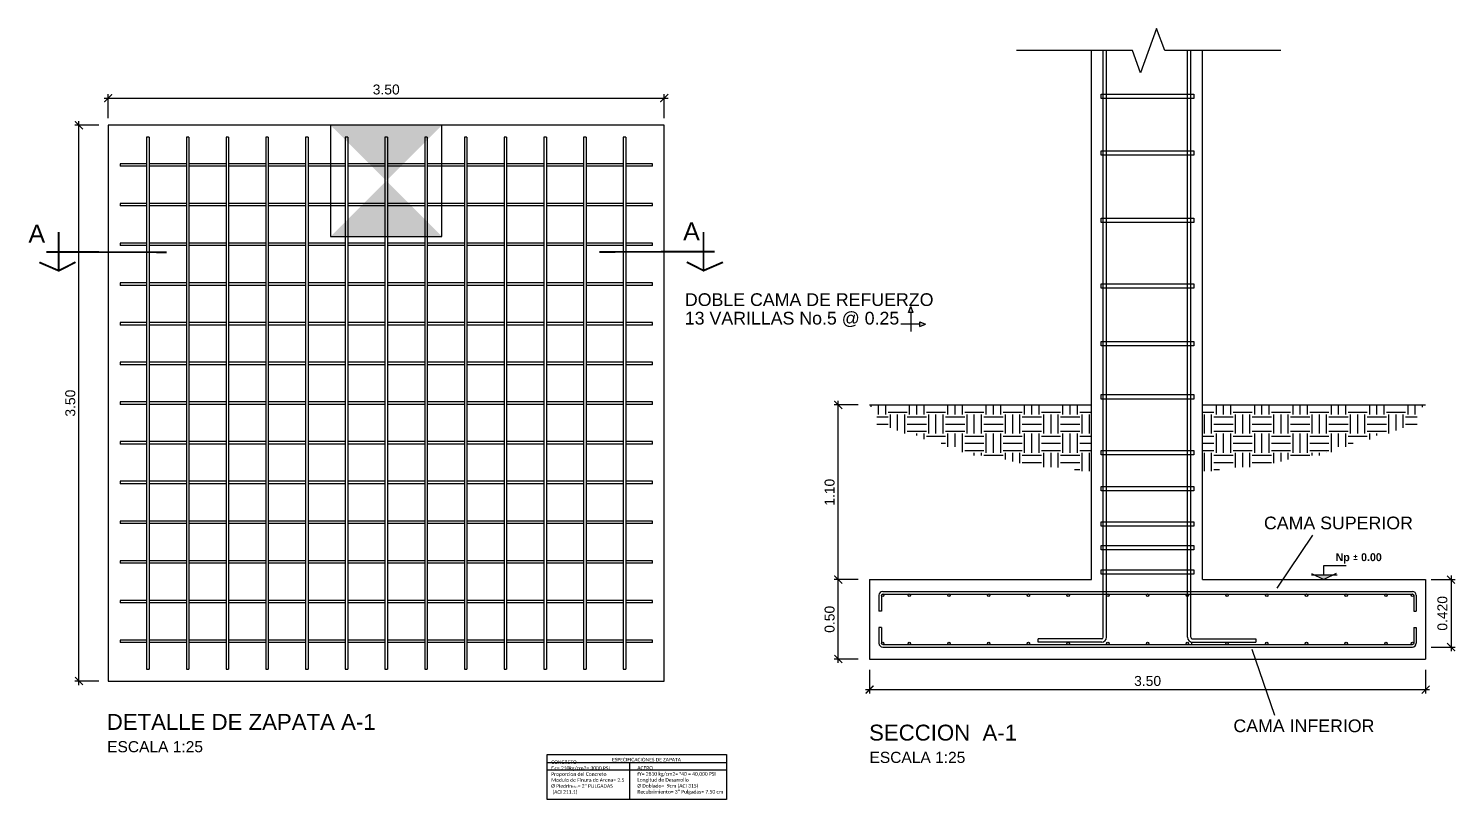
# Model space of a CAD drawing. Header units: millimetres. Extents: x 2453 to 3194, y 1473 to 1914.
# Drawn here: x 2467.13 to 2503.05, y 1507.44 to 1526.86 of the extents above; entities that cross this region are included whole.
import ezdxf

# ---------------------------------------------------------------- set-up
doc = ezdxf.new("R2010")
doc.units = ezdxf.units.MM
for name, pattern in [('ACAD_ISO02W100', [15, 12, -3]), ('ACAD_ISO04W100', [30, 24, -3, 0, -3]), ('DASHDOT', [1, 0.5, -0.25, 0, -0.25])]:
    doc.linetypes.add(name, pattern=pattern)
for name, color, linetype in [('DETALLES', 6, 'Continuous'), ('FORMATO', 5, 'Continuous'), ('MUROS', 30, 'Continuous'), ('PDF_Text', 7, 'Continuous')]:
    doc.layers.add(name, color=color, linetype=linetype)
doc.styles.add('PDF Calibri', font='calibri.ttf')
doc.styles.get("Standard").update_dxf_attribs({"font": 'arial.ttf'})
doc.styles.add('sub titulos', font='', dxfattribs={"height": 0.15})
doc.styles.add('titulo detalles', font='', dxfattribs={"height": 0.275})
doc.styles.get('sub titulos').set_extended_font_data('FV Almelo', bold=True)
doc.styles.get('titulo detalles').set_extended_font_data('aaaiight!')
doc.dimstyles.new('Copy of ISO-25', dxfattribs={"dimtxt": 0.25, "dimasz": 0.2, "dimexe": 0.1, "dimexo": 0, "dimgap": 0.09, "dimtad": 1, "dimlfac": 0.25, "dimdsep": 46, "dimtxsty": 'Standard', "dimblk": 'ARCHTICK', "dimcen": 2.5, "dimdle": 0.1, "dimclrd": 1, "dimclre": 2, "dimadec": 0, "dimazin": 0, "dimtfac": 1, "dimtmove": 0, "dimatfit": 3, "dimfxl": 0.5, "dimfxlon": 1, "dimarcsym": 0})

# ---------------------------------------------------------------- blocks, each defined once
blk = doc.blocks.new('_ArchTick')
at = {"color": 0, "linetype": 'ByBlock', "const_width": 0.15}
blk.add_lwpolyline([(-0.5, -0.5), (0.5, 0.5)], dxfattribs=at)
blk = doc.blocks.new('*D90')
at = {"color": 2, "lineweight": -2, "transparency": 16777216}
blk.add_line((2468.894, 1524.424), (2468.294, 1524.424), dxfattribs=at)
at = {"color": 1, "lineweight": -2, "transparency": 16777216}
blk.add_line((2468.394, 1510.324), (2468.394, 1524.524), dxfattribs=at)
at = {"color": 2, "linetype": 'ACAD_ISO04W100', "lineweight": -2, "transparency": 16777216}
blk.add_line((2468.894, 1510.424), (2468.294, 1510.424), dxfattribs=at)
at = {"layer": 'Defpoints', "color": 0, "transparency": 16777216}
for p in [(2468.394, 1524.424), (2469.13, 1524.424), (2469.13, 1510.424)]:
    blk.add_point(p, dxfattribs=at)
at = {"color": 1, "lineweight": -2, "transparency": 16777216, "xscale": 0.2, "yscale": 0.2, "zscale": 0.2}
for p, rotation in [((2468.394, 1524.424), 90), ((2468.394, 1510.424), 270)]:
    blk.add_blockref('_ArchTick', p, dxfattribs=dict(at, rotation=rotation))
at = {"color": 0, "transparency": 16777216, "insert": (2468.177, 1517.424), "char_height": 0.25, "attachment_point": 5, "rotation": 90}
blk.add_mtext('3.50', dxfattribs=at)
blk = doc.blocks.new('*D91')
at = {"color": 1, "lineweight": -2, "transparency": 16777216}
blk.add_line((2469.03, 1525.106), (2483.23, 1525.106), dxfattribs=at)
at = {"color": 2, "linetype": 'ACAD_ISO04W100', "lineweight": -2, "transparency": 16777216}
blk.add_line((2469.13, 1524.606), (2469.13, 1525.206), dxfattribs=at)
at = {"color": 2, "lineweight": -2, "transparency": 16777216}
blk.add_line((2483.13, 1524.606), (2483.13, 1525.206), dxfattribs=at)
at = {"layer": 'Defpoints', "color": 0, "transparency": 16777216}
for p in [(2483.13, 1525.106), (2469.13, 1524.424), (2483.13, 1524.424)]:
    blk.add_point(p, dxfattribs=at)
at = {"color": 1, "lineweight": -2, "transparency": 16777216, "xscale": 0.2, "yscale": 0.2, "zscale": 0.2, "rotation": 180}
blk.add_blockref('_ArchTick', (2469.13, 1525.106), dxfattribs=at)
at = {"color": 1, "lineweight": -2, "transparency": 16777216, "xscale": 0.2, "yscale": 0.2, "zscale": 0.2}
blk.add_blockref('_ArchTick', (2483.13, 1525.106), dxfattribs=at)
at = {"color": 0, "transparency": 16777216, "insert": (2476.13, 1525.324), "char_height": 0.25, "attachment_point": 5}
blk.add_mtext('3.50', dxfattribs=at)
blk = doc.blocks.new('*D92')
at = {"color": 2, "lineweight": -2, "transparency": 16777216}
blk.add_line((2488.011, 1512.979), (2487.411, 1512.979), dxfattribs=at)
at = {"color": 1, "lineweight": -2, "transparency": 16777216}
blk.add_line((2487.511, 1510.879), (2487.511, 1513.079), dxfattribs=at)
at = {"color": 2, "linetype": 'ACAD_ISO04W100', "lineweight": -2, "transparency": 16777216}
blk.add_line((2488.011, 1510.979), (2487.411, 1510.979), dxfattribs=at)
at = {"layer": 'Defpoints', "color": 0, "transparency": 16777216}
for p in [(2487.511, 1512.979), (2488.298, 1512.979), (2488.298, 1510.979)]:
    blk.add_point(p, dxfattribs=at)
at = {"color": 1, "lineweight": -2, "transparency": 16777216, "xscale": 0.2, "yscale": 0.2, "zscale": 0.2}
for p, rotation in [((2487.511, 1512.979), 90), ((2487.511, 1510.979), 270)]:
    blk.add_blockref('_ArchTick', p, dxfattribs=dict(at, rotation=rotation))
at = {"color": 0, "transparency": 16777216, "insert": (2487.293, 1511.979), "char_height": 0.25, "attachment_point": 5, "rotation": 90}
blk.add_mtext('0.50', dxfattribs=at)
blk = doc.blocks.new('*D89')
at = {"color": 1, "lineweight": -2, "transparency": 16777216}
blk.add_line((2487.511, 1512.879), (2487.511, 1517.479), dxfattribs=at)
at = {"color": 2, "lineweight": -2, "transparency": 16777216}
blk.add_line((2488.011, 1517.379), (2487.411, 1517.379), dxfattribs=at)
at = {"color": 2, "linetype": 'ACAD_ISO04W100', "lineweight": -2, "transparency": 16777216}
blk.add_line((2488.011, 1512.979), (2487.411, 1512.979), dxfattribs=at)
at = {"layer": 'Defpoints', "color": 0, "transparency": 16777216}
for p in [(2487.511, 1517.379), (2488.777, 1517.379), (2488.298, 1512.979)]:
    blk.add_point(p, dxfattribs=at)
at = {"color": 1, "lineweight": -2, "transparency": 16777216, "xscale": 0.2, "yscale": 0.2, "zscale": 0.2}
for p, rotation in [((2487.511, 1517.379), 90), ((2487.511, 1512.979), 270)]:
    blk.add_blockref('_ArchTick', p, dxfattribs=dict(at, rotation=rotation))
at = {"color": 0, "transparency": 16777216, "insert": (2487.293, 1515.179), "char_height": 0.25, "attachment_point": 5, "rotation": 90}
blk.add_mtext('1.10', dxfattribs=at)
blk = doc.blocks.new('*D93')
at = {"color": 2, "linetype": 'ACAD_ISO04W100', "lineweight": -2, "transparency": 16777216}
blk.add_line((2502.438, 1512.979), (2503.038, 1512.979), dxfattribs=at)
at = {"color": 1, "lineweight": -2, "transparency": 16777216}
blk.add_line((2502.938, 1513.079), (2502.938, 1511.18), dxfattribs=at)
at = {"color": 2, "lineweight": -2, "transparency": 16777216}
blk.add_line((2502.438, 1511.28), (2503.038, 1511.28), dxfattribs=at)
at = {"layer": 'Defpoints', "color": 0, "transparency": 16777216}
for p in [(2502.298, 1512.979), (2502.298, 1511.28), (2502.938, 1511.28)]:
    blk.add_point(p, dxfattribs=at)
at = {"color": 1, "lineweight": -2, "transparency": 16777216, "xscale": 0.2, "yscale": 0.2, "zscale": 0.2}
for p, rotation in [((2502.938, 1512.979), 90), ((2502.938, 1511.28), 270)]:
    blk.add_blockref('_ArchTick', p, dxfattribs=dict(at, rotation=rotation))
at = {"color": 0, "transparency": 16777216, "insert": (2502.72, 1512.129), "char_height": 0.25, "attachment_point": 5, "rotation": 90}
blk.add_mtext('0.420', dxfattribs=at)
blk = doc.blocks.new('*D94')
at = {"color": 2, "linetype": 'ACAD_ISO04W100', "lineweight": -2, "transparency": 16777216}
blk.add_line((2488.298, 1510.708), (2488.298, 1510.108), dxfattribs=at)
at = {"color": 2, "lineweight": -2, "transparency": 16777216}
blk.add_line((2502.298, 1510.708), (2502.298, 1510.108), dxfattribs=at)
at = {"color": 1, "lineweight": -2, "transparency": 16777216}
blk.add_line((2488.198, 1510.208), (2502.398, 1510.208), dxfattribs=at)
at = {"layer": 'Defpoints', "color": 0, "transparency": 16777216}
for p in [(2488.298, 1510.979), (2502.298, 1510.979), (2502.298, 1510.208)]:
    blk.add_point(p, dxfattribs=at)
at = {"color": 1, "lineweight": -2, "transparency": 16777216, "xscale": 0.2, "yscale": 0.2, "zscale": 0.2, "rotation": 180}
blk.add_blockref('_ArchTick', (2488.298, 1510.208), dxfattribs=at)
at = {"color": 1, "lineweight": -2, "transparency": 16777216, "xscale": 0.2, "yscale": 0.2, "zscale": 0.2}
blk.add_blockref('_ArchTick', (2502.298, 1510.208), dxfattribs=at)
at = {"color": 0, "transparency": 16777216, "insert": (2495.298, 1510.425), "char_height": 0.25, "attachment_point": 5}
blk.add_mtext('3.50', dxfattribs=at)

msp = doc.modelspace()

# ---------------------------------------------------------------- hatches: boundary and pattern name
h = msp.add_hatch(color=256)
h.dxf.hatch_style = 1
h.paths.add_polyline_path([(2489.279, 1519.707), (2489.394, 1519.707), (2489.336, 1519.855)])
h.paths.add_polyline_path([(2489.562, 1519.472), (2489.562, 1519.357), (2489.71, 1519.414)])
h = msp.add_hatch()
h.set_pattern_fill('EARTH', color=256, scale=0.076)
h.set_pattern_definition([(0, (331.0591, -0.5782), (0.4826, 0.4826), [0.4826, -0.4826]), (0, (331.0591, -0.39724), (0.4826, 0.4826), [0.4826, -0.4826]), (0, (331.0591, -0.21627), (0.4826, 0.4826), [0.4826, -0.4826]), (90, (331.1194, -0.15594), (-0.4826, 0.4826), [0.4826, -0.4826]), (90, (331.3004, -0.15594), (-0.4826, 0.4826), [0.4826, -0.4826]), (90, (331.48136, -0.15594), (-0.4826, 0.4826), [0.4826, -0.4826])])
h.paths.add_polyline_path([(2493.883, 1517.379), (2488.298, 1517.379), (2488.481, 1517.197), (2488.481, 1516.853), (2488.662, 1516.853), (2488.771, 1516.8), (2488.895, 1516.8), (2489.03, 1516.725), (2489.17, 1516.648), (2489.316, 1516.708), (2489.615, 1516.543), (2489.823, 1516.429), (2490.045, 1516.467), (2490.113, 1516.4), (2490.191, 1516.321), (2490.47, 1516.321), (2490.601, 1516.19), (2490.725, 1516.19), (2490.897, 1516.106), (2491.178, 1516.106), (2491.375, 1516.106), (2492.013, 1515.923), (2492.426, 1515.854), (2492.565, 1515.906), (2492.659, 1515.812), (2492.853, 1515.812), (2493.001, 1515.812), (2493.458, 1515.762), (2493.458, 1515.715), (2493.592, 1515.715), (2493.883, 1515.715)])
h.paths.add_polyline_path([(2500.521, 1516.467), (2500.744, 1516.429), (2500.952, 1516.543), (2501.251, 1516.708), (2501.397, 1516.648), (2501.537, 1516.725), (2501.671, 1516.8), (2501.796, 1516.8), (2501.905, 1516.853), (2502.086, 1516.853), (2502.086, 1517.197), (2502.269, 1517.379), (2496.683, 1517.379), (2496.683, 1515.715), (2496.975, 1515.715), (2497.108, 1515.715), (2497.108, 1515.762), (2497.566, 1515.812), (2497.713, 1515.812), (2497.908, 1515.812), (2498.002, 1515.906), (2498.141, 1515.854), (2498.554, 1515.923), (2499.192, 1516.106), (2499.389, 1516.106), (2499.67, 1516.106), (2499.842, 1516.19), (2499.966, 1516.19), (2500.097, 1516.321), (2500.375, 1516.321), (2500.454, 1516.4)])
h = msp.add_hatch()
h.set_pattern_fill('ANGLE', color=256)
h.set_pattern_definition([(0, (331.059, -0.578), (0, 6.985), [5.08, -1.905]), (90, (331.059, -0.578), (-6.985, 4e-16), [5.08, -1.905])])
h.paths.add_polyline_path([(2496.303, 1512.553, -0.465851), (2496.266, 1512.585, -0.414214), (2496.298, 1512.616), (2495.298, 1512.616, -0.414214), (2495.33, 1512.585, -1), (2495.266, 1512.585, -0.414214), (2495.298, 1512.616), (2494.298, 1512.616, -0.414214), (2494.33, 1512.585, -1), (2494.266, 1512.585), (2494.263, 1511.526, -0.414214), (2494.143, 1511.406), (2493.298, 1511.406, -0.414214), (2493.33, 1511.374, -0.414214), (2493.298, 1511.343), (2494.298, 1511.343, -0.414214), (2494.266, 1511.374, -1), (2494.33, 1511.374, -0.414214), (2494.298, 1511.343), (2495.298, 1511.343, -0.414214), (2495.266, 1511.374, -1), (2495.33, 1511.374, -0.414214), (2495.298, 1511.343), (2496.298, 1511.343, -0.414214), (2496.266, 1511.374, -1), (2496.33, 1511.374, -0.414214), (2496.298, 1511.343), (2497.298, 1511.343, -0.414214), (2497.266, 1511.374, -0.414214), (2497.298, 1511.406), (2496.423, 1511.406, -0.414214), (2496.303, 1511.526)])
at = {"layer": 'DETALLES', "ltscale": 0.2}
msp.add_hatch(color=9, dxfattribs=at).paths.add_polyline_path([(2499.971, 1513.097), (2499.499, 1513.097), (2499.735, 1512.979)])

# ---------------------------------------------------------------- linework, layer by layer
at = {"color": 5}
for p, q in [((2493.883, 1512.979), (2493.883, 1526.305)), ((2496.683, 1512.979), (2496.683, 1526.305)), ((2488.298, 1517.379), (2493.883, 1517.379)), ((2496.683, 1517.379), (2502.298, 1517.379)), ((2488.298, 1512.979), (2493.883, 1512.979)), ((2488.298, 1512.979), (2488.298, 1510.979)), ((2496.683, 1512.979), (2502.298, 1512.979)), ((2502.298, 1512.979), (2502.298, 1510.979)), ((2488.298, 1510.979), (2502.298, 1510.979))]:
    msp.add_line(p, q, dxfattribs=at)
at = {"color": 9}
for p, q in [((2494.183, 1511.526), (2494.183, 1526.305)), ((2494.263, 1511.526), (2494.263, 1526.305)), ((2496.303, 1511.526), (2496.303, 1526.305)), ((2496.383, 1511.526), (2496.383, 1526.305)), ((2470.099, 1524.124), (2470.099, 1510.724)), ((2470.162, 1524.124), (2470.162, 1510.724)), ((2471.099, 1524.124), (2471.099, 1510.724)), ((2471.162, 1524.124), (2471.162, 1510.724)), ((2472.099, 1524.124), (2472.099, 1510.724)), ((2472.162, 1524.124), (2472.162, 1510.724)), ((2473.099, 1524.124), (2473.099, 1510.724)), ((2473.162, 1524.124), (2473.162, 1510.724)), ((2474.099, 1524.124), (2474.099, 1510.724)), ((2474.162, 1524.124), (2474.162, 1510.724)), ((2475.099, 1524.124), (2475.099, 1510.724)), ((2475.162, 1524.124), (2475.162, 1510.724)), ((2476.099, 1524.124), (2476.099, 1510.724)), ((2476.162, 1524.124), (2476.162, 1510.724)), ((2477.099, 1524.124), (2477.099, 1510.724)), ((2477.162, 1524.124), (2477.162, 1510.724)), ((2478.099, 1524.124), (2478.099, 1510.724)), ((2478.162, 1524.124), (2478.162, 1510.724)), ((2479.099, 1524.124), (2479.099, 1510.724)), ((2479.162, 1524.124), (2479.162, 1510.724)), ((2480.099, 1524.124), (2480.099, 1510.724)), ((2480.162, 1524.124), (2480.162, 1510.724)), ((2481.099, 1524.124), (2481.099, 1510.724)), ((2481.162, 1524.124), (2481.162, 1510.724)), ((2482.099, 1524.124), (2482.099, 1510.724)), ((2482.162, 1524.124), (2482.162, 1510.724)), ((2470.099, 1523.455), (2469.43, 1523.455)), ((2470.099, 1523.392), (2469.43, 1523.392)), ((2471.099, 1523.455), (2470.162, 1523.455)), ((2471.099, 1523.392), (2470.162, 1523.392)), ((2472.099, 1523.455), (2471.162, 1523.455)), ((2472.099, 1523.392), (2471.162, 1523.392)), ((2473.099, 1523.455), (2472.162, 1523.455)), ((2473.099, 1523.392), (2472.162, 1523.392)), ((2474.099, 1523.455), (2473.162, 1523.455)), ((2474.099, 1523.392), (2473.162, 1523.392)), ((2475.099, 1523.455), (2474.162, 1523.455)), ((2475.099, 1523.392), (2474.162, 1523.392)), ((2476.099, 1523.455), (2475.162, 1523.455)), ((2476.099, 1523.392), (2475.162, 1523.392)), ((2477.099, 1523.455), (2476.162, 1523.455)), ((2477.099, 1523.392), (2476.162, 1523.392)), ((2478.099, 1523.455), (2477.162, 1523.455)), ((2478.099, 1523.392), (2477.162, 1523.392)), ((2479.099, 1523.455), (2478.162, 1523.455)), ((2479.099, 1523.392), (2478.162, 1523.392)), ((2480.099, 1523.455), (2479.162, 1523.455)), ((2480.099, 1523.392), (2479.162, 1523.392)), ((2481.099, 1523.455), (2480.162, 1523.455)), ((2481.099, 1523.392), (2480.162, 1523.392)), ((2482.099, 1523.455), (2481.162, 1523.455)), ((2482.099, 1523.392), (2481.162, 1523.392)), ((2482.83, 1523.455), (2482.162, 1523.455)), ((2482.83, 1523.392), (2482.162, 1523.392)), ((2470.099, 1522.455), (2469.43, 1522.455)), ((2471.099, 1522.455), (2470.162, 1522.455)), ((2472.099, 1522.455), (2471.162, 1522.455)), ((2473.099, 1522.455), (2472.162, 1522.455)), ((2474.099, 1522.455), (2473.162, 1522.455)), ((2475.099, 1522.455), (2474.162, 1522.455)), ((2476.099, 1522.455), (2475.162, 1522.455)), ((2477.099, 1522.455), (2476.162, 1522.455)), ((2478.099, 1522.455), (2477.162, 1522.455)), ((2479.099, 1522.455), (2478.162, 1522.455)), ((2480.099, 1522.455), (2479.162, 1522.455)), ((2481.099, 1522.455), (2480.162, 1522.455)), ((2482.099, 1522.455), (2481.162, 1522.455)), ((2482.83, 1522.455), (2482.162, 1522.455)), ((2470.099, 1522.392), (2469.43, 1522.392)), ((2471.099, 1522.392), (2470.162, 1522.392)), ((2472.099, 1522.392), (2471.162, 1522.392)), ((2473.099, 1522.392), (2472.162, 1522.392)), ((2474.099, 1522.392), (2473.162, 1522.392)), ((2475.099, 1522.392), (2474.162, 1522.392)), ((2476.099, 1522.392), (2475.162, 1522.392)), ((2477.099, 1522.392), (2476.162, 1522.392)), ((2478.099, 1522.392), (2477.162, 1522.392)), ((2479.099, 1522.392), (2478.162, 1522.392)), ((2480.099, 1522.392), (2479.162, 1522.392)), ((2481.099, 1522.392), (2480.162, 1522.392)), ((2482.099, 1522.392), (2481.162, 1522.392)), ((2482.83, 1522.392), (2482.162, 1522.392)), ((2470.099, 1521.455), (2469.43, 1521.455)), ((2470.099, 1521.392), (2469.43, 1521.392)), ((2471.099, 1521.455), (2470.162, 1521.455)), ((2471.099, 1521.392), (2470.162, 1521.392)), ((2472.099, 1521.455), (2471.162, 1521.455)), ((2472.099, 1521.392), (2471.162, 1521.392)), ((2473.099, 1521.455), (2472.162, 1521.455)), ((2473.099, 1521.392), (2472.162, 1521.392)), ((2474.099, 1521.455), (2473.162, 1521.455)), ((2474.099, 1521.392), (2473.162, 1521.392)), ((2475.099, 1521.455), (2474.162, 1521.455)), ((2475.099, 1521.392), (2474.162, 1521.392)), ((2476.099, 1521.455), (2475.162, 1521.455)), ((2476.099, 1521.392), (2475.162, 1521.392)), ((2477.099, 1521.455), (2476.162, 1521.455)), ((2477.099, 1521.392), (2476.162, 1521.392)), ((2478.099, 1521.455), (2477.162, 1521.455)), ((2478.099, 1521.392), (2477.162, 1521.392)), ((2479.099, 1521.455), (2478.162, 1521.455)), ((2479.099, 1521.392), (2478.162, 1521.392)), ((2480.099, 1521.455), (2479.162, 1521.455)), ((2480.099, 1521.392), (2479.162, 1521.392)), ((2481.099, 1521.455), (2480.162, 1521.455)), ((2481.099, 1521.392), (2480.162, 1521.392)), ((2482.099, 1521.455), (2481.162, 1521.455)), ((2482.099, 1521.392), (2481.162, 1521.392)), ((2482.83, 1521.455), (2482.162, 1521.455)), ((2482.83, 1521.392), (2482.162, 1521.392)), ((2470.099, 1520.455), (2469.43, 1520.455)), ((2470.099, 1520.392), (2469.43, 1520.392)), ((2471.099, 1520.455), (2470.162, 1520.455)), ((2471.099, 1520.392), (2470.162, 1520.392)), ((2472.099, 1520.455), (2471.162, 1520.455)), ((2472.099, 1520.392), (2471.162, 1520.392)), ((2473.099, 1520.455), (2472.162, 1520.455)), ((2473.099, 1520.392), (2472.162, 1520.392)), ((2474.099, 1520.455), (2473.162, 1520.455)), ((2474.099, 1520.392), (2473.162, 1520.392)), ((2475.099, 1520.455), (2474.162, 1520.455)), ((2475.099, 1520.392), (2474.162, 1520.392)), ((2476.099, 1520.455), (2475.162, 1520.455)), ((2476.099, 1520.392), (2475.162, 1520.392)), ((2477.099, 1520.455), (2476.162, 1520.455)), ((2477.099, 1520.392), (2476.162, 1520.392)), ((2478.099, 1520.455), (2477.162, 1520.455)), ((2478.099, 1520.392), (2477.162, 1520.392)), ((2479.099, 1520.455), (2478.162, 1520.455)), ((2479.099, 1520.392), (2478.162, 1520.392)), ((2480.099, 1520.455), (2479.162, 1520.455)), ((2480.099, 1520.392), (2479.162, 1520.392)), ((2481.099, 1520.455), (2480.162, 1520.455)), ((2481.099, 1520.392), (2480.162, 1520.392)), ((2482.099, 1520.455), (2481.162, 1520.455)), ((2482.099, 1520.392), (2481.162, 1520.392)), ((2482.83, 1520.455), (2482.162, 1520.455)), ((2482.83, 1520.392), (2482.162, 1520.392)), ((2470.099, 1519.455), (2469.43, 1519.455)), ((2470.099, 1519.392), (2469.43, 1519.392)), ((2471.099, 1519.455), (2470.162, 1519.455)), ((2471.099, 1519.392), (2470.162, 1519.392)), ((2472.099, 1519.455), (2471.162, 1519.455)), ((2472.099, 1519.392), (2471.162, 1519.392)), ((2473.099, 1519.455), (2472.162, 1519.455)), ((2473.099, 1519.392), (2472.162, 1519.392)), ((2474.099, 1519.455), (2473.162, 1519.455)), ((2474.099, 1519.392), (2473.162, 1519.392)), ((2475.099, 1519.455), (2474.162, 1519.455)), ((2475.099, 1519.392), (2474.162, 1519.392)), ((2476.099, 1519.455), (2475.162, 1519.455)), ((2476.099, 1519.392), (2475.162, 1519.392)), ((2477.099, 1519.455), (2476.162, 1519.455)), ((2477.099, 1519.392), (2476.162, 1519.392)), ((2478.099, 1519.455), (2477.162, 1519.455)), ((2478.099, 1519.392), (2477.162, 1519.392)), ((2479.099, 1519.455), (2478.162, 1519.455)), ((2479.099, 1519.392), (2478.162, 1519.392)), ((2480.099, 1519.455), (2479.162, 1519.455)), ((2480.099, 1519.392), (2479.162, 1519.392)), ((2481.099, 1519.455), (2480.162, 1519.455)), ((2481.099, 1519.392), (2480.162, 1519.392)), ((2482.099, 1519.455), (2481.162, 1519.455)), ((2482.099, 1519.392), (2481.162, 1519.392)), ((2482.83, 1519.455), (2482.162, 1519.455)), ((2482.83, 1519.392), (2482.162, 1519.392)), ((2470.099, 1518.455), (2469.43, 1518.455)), ((2470.099, 1518.392), (2469.43, 1518.392)), ((2471.099, 1518.455), (2470.162, 1518.455)), ((2471.099, 1518.392), (2470.162, 1518.392)), ((2472.099, 1518.455), (2471.162, 1518.455)), ((2472.099, 1518.392), (2471.162, 1518.392)), ((2473.099, 1518.455), (2472.162, 1518.455)), ((2473.099, 1518.392), (2472.162, 1518.392)), ((2474.099, 1518.455), (2473.162, 1518.455)), ((2474.099, 1518.392), (2473.162, 1518.392)), ((2475.099, 1518.455), (2474.162, 1518.455)), ((2475.099, 1518.392), (2474.162, 1518.392)), ((2476.099, 1518.455), (2475.162, 1518.455)), ((2476.099, 1518.392), (2475.162, 1518.392)), ((2477.099, 1518.455), (2476.162, 1518.455)), ((2477.099, 1518.392), (2476.162, 1518.392)), ((2478.099, 1518.455), (2477.162, 1518.455)), ((2478.099, 1518.392), (2477.162, 1518.392)), ((2479.099, 1518.455), (2478.162, 1518.455)), ((2479.099, 1518.392), (2478.162, 1518.392)), ((2480.099, 1518.455), (2479.162, 1518.455)), ((2480.099, 1518.392), (2479.162, 1518.392)), ((2481.099, 1518.455), (2480.162, 1518.455)), ((2481.099, 1518.392), (2480.162, 1518.392)), ((2482.099, 1518.455), (2481.162, 1518.455)), ((2482.099, 1518.392), (2481.162, 1518.392)), ((2482.83, 1518.455), (2482.162, 1518.455)), ((2482.83, 1518.392), (2482.162, 1518.392)), ((2470.099, 1517.455), (2469.43, 1517.455)), ((2471.099, 1517.455), (2470.162, 1517.455)), ((2472.099, 1517.455), (2471.162, 1517.455)), ((2473.099, 1517.455), (2472.162, 1517.455)), ((2474.099, 1517.455), (2473.162, 1517.455)), ((2475.099, 1517.455), (2474.162, 1517.455)), ((2476.099, 1517.455), (2475.162, 1517.455)), ((2477.099, 1517.455), (2476.162, 1517.455)), ((2478.099, 1517.455), (2477.162, 1517.455)), ((2479.099, 1517.455), (2478.162, 1517.455)), ((2480.099, 1517.455), (2479.162, 1517.455)), ((2481.099, 1517.455), (2480.162, 1517.455)), ((2482.099, 1517.455), (2481.162, 1517.455)), ((2482.83, 1517.455), (2482.162, 1517.455)), ((2470.099, 1517.392), (2469.43, 1517.392)), ((2471.099, 1517.392), (2470.162, 1517.392)), ((2472.099, 1517.392), (2471.162, 1517.392)), ((2473.099, 1517.392), (2472.162, 1517.392)), ((2474.099, 1517.392), (2473.162, 1517.392)), ((2475.099, 1517.392), (2474.162, 1517.392)), ((2476.099, 1517.392), (2475.162, 1517.392)), ((2477.099, 1517.392), (2476.162, 1517.392)), ((2478.099, 1517.392), (2477.162, 1517.392)), ((2479.099, 1517.392), (2478.162, 1517.392)), ((2480.099, 1517.392), (2479.162, 1517.392)), ((2481.099, 1517.392), (2480.162, 1517.392)), ((2482.099, 1517.392), (2481.162, 1517.392)), ((2482.83, 1517.392), (2482.162, 1517.392)), ((2470.099, 1516.455), (2469.43, 1516.455)), ((2470.099, 1516.392), (2469.43, 1516.392)), ((2471.099, 1516.455), (2470.162, 1516.455)), ((2471.099, 1516.392), (2470.162, 1516.392)), ((2472.099, 1516.455), (2471.162, 1516.455)), ((2472.099, 1516.392), (2471.162, 1516.392)), ((2473.099, 1516.455), (2472.162, 1516.455)), ((2473.099, 1516.392), (2472.162, 1516.392)), ((2474.099, 1516.455), (2473.162, 1516.455)), ((2474.099, 1516.392), (2473.162, 1516.392)), ((2475.099, 1516.455), (2474.162, 1516.455)), ((2475.099, 1516.392), (2474.162, 1516.392)), ((2476.099, 1516.455), (2475.162, 1516.455)), ((2476.099, 1516.392), (2475.162, 1516.392)), ((2477.099, 1516.455), (2476.162, 1516.455)), ((2477.099, 1516.392), (2476.162, 1516.392)), ((2478.099, 1516.455), (2477.162, 1516.455)), ((2478.099, 1516.392), (2477.162, 1516.392)), ((2479.099, 1516.455), (2478.162, 1516.455)), ((2479.099, 1516.392), (2478.162, 1516.392)), ((2480.099, 1516.455), (2479.162, 1516.455)), ((2480.099, 1516.392), (2479.162, 1516.392)), ((2481.099, 1516.455), (2480.162, 1516.455)), ((2481.099, 1516.392), (2480.162, 1516.392)), ((2482.099, 1516.455), (2481.162, 1516.455)), ((2482.099, 1516.392), (2481.162, 1516.392)), ((2482.83, 1516.455), (2482.162, 1516.455)), ((2482.83, 1516.392), (2482.162, 1516.392)), ((2470.099, 1515.455), (2469.43, 1515.455)), ((2470.099, 1515.392), (2469.43, 1515.392)), ((2471.099, 1515.455), (2470.162, 1515.455)), ((2471.099, 1515.392), (2470.162, 1515.392)), ((2472.099, 1515.455), (2471.162, 1515.455)), ((2472.099, 1515.392), (2471.162, 1515.392)), ((2473.099, 1515.455), (2472.162, 1515.455)), ((2473.099, 1515.392), (2472.162, 1515.392)), ((2474.099, 1515.455), (2473.162, 1515.455)), ((2474.099, 1515.392), (2473.162, 1515.392)), ((2475.099, 1515.455), (2474.162, 1515.455)), ((2475.099, 1515.392), (2474.162, 1515.392)), ((2476.099, 1515.455), (2475.162, 1515.455)), ((2476.099, 1515.392), (2475.162, 1515.392)), ((2477.099, 1515.455), (2476.162, 1515.455)), ((2477.099, 1515.392), (2476.162, 1515.392)), ((2478.099, 1515.455), (2477.162, 1515.455)), ((2478.099, 1515.392), (2477.162, 1515.392)), ((2479.099, 1515.455), (2478.162, 1515.455)), ((2479.099, 1515.392), (2478.162, 1515.392)), ((2480.099, 1515.455), (2479.162, 1515.455)), ((2480.099, 1515.392), (2479.162, 1515.392)), ((2481.099, 1515.455), (2480.162, 1515.455)), ((2481.099, 1515.392), (2480.162, 1515.392)), ((2482.099, 1515.455), (2481.162, 1515.455)), ((2482.099, 1515.392), (2481.162, 1515.392)), ((2482.83, 1515.455), (2482.162, 1515.455)), ((2482.83, 1515.392), (2482.162, 1515.392)), ((2470.099, 1514.455), (2469.43, 1514.455)), ((2470.099, 1514.392), (2469.43, 1514.392)), ((2471.099, 1514.455), (2470.162, 1514.455)), ((2471.099, 1514.392), (2470.162, 1514.392)), ((2472.099, 1514.455), (2471.162, 1514.455)), ((2472.099, 1514.392), (2471.162, 1514.392)), ((2473.099, 1514.455), (2472.162, 1514.455)), ((2473.099, 1514.392), (2472.162, 1514.392)), ((2474.099, 1514.455), (2473.162, 1514.455)), ((2474.099, 1514.392), (2473.162, 1514.392)), ((2475.099, 1514.455), (2474.162, 1514.455)), ((2475.099, 1514.392), (2474.162, 1514.392)), ((2476.099, 1514.455), (2475.162, 1514.455)), ((2476.099, 1514.392), (2475.162, 1514.392)), ((2477.099, 1514.455), (2476.162, 1514.455)), ((2477.099, 1514.392), (2476.162, 1514.392)), ((2478.099, 1514.455), (2477.162, 1514.455)), ((2478.099, 1514.392), (2477.162, 1514.392)), ((2479.099, 1514.455), (2478.162, 1514.455)), ((2479.099, 1514.392), (2478.162, 1514.392)), ((2480.099, 1514.455), (2479.162, 1514.455)), ((2480.099, 1514.392), (2479.162, 1514.392)), ((2481.099, 1514.455), (2480.162, 1514.455)), ((2481.099, 1514.392), (2480.162, 1514.392)), ((2482.099, 1514.455), (2481.162, 1514.455)), ((2482.099, 1514.392), (2481.162, 1514.392)), ((2482.83, 1514.455), (2482.162, 1514.455)), ((2482.83, 1514.392), (2482.162, 1514.392)), ((2470.099, 1513.455), (2469.43, 1513.455)), ((2471.099, 1513.455), (2470.162, 1513.455)), ((2472.099, 1513.455), (2471.162, 1513.455)), ((2473.099, 1513.455), (2472.162, 1513.455)), ((2474.099, 1513.455), (2473.162, 1513.455)), ((2475.099, 1513.455), (2474.162, 1513.455)), ((2476.099, 1513.455), (2475.162, 1513.455)), ((2477.099, 1513.455), (2476.162, 1513.455)), ((2478.099, 1513.455), (2477.162, 1513.455)), ((2479.099, 1513.455), (2478.162, 1513.455)), ((2480.099, 1513.455), (2479.162, 1513.455)), ((2481.099, 1513.455), (2480.162, 1513.455)), ((2482.099, 1513.455), (2481.162, 1513.455)), ((2482.83, 1513.455), (2482.162, 1513.455)), ((2470.099, 1513.392), (2469.43, 1513.392)), ((2471.099, 1513.392), (2470.162, 1513.392)), ((2472.099, 1513.392), (2471.162, 1513.392)), ((2473.099, 1513.392), (2472.162, 1513.392)), ((2474.099, 1513.392), (2473.162, 1513.392)), ((2475.099, 1513.392), (2474.162, 1513.392)), ((2476.099, 1513.392), (2475.162, 1513.392)), ((2477.099, 1513.392), (2476.162, 1513.392)), ((2478.099, 1513.392), (2477.162, 1513.392)), ((2479.099, 1513.392), (2478.162, 1513.392)), ((2480.099, 1513.392), (2479.162, 1513.392)), ((2481.099, 1513.392), (2480.162, 1513.392)), ((2482.099, 1513.392), (2481.162, 1513.392)), ((2482.83, 1513.392), (2482.162, 1513.392)), ((2470.099, 1512.455), (2469.43, 1512.455)), ((2470.099, 1512.392), (2469.43, 1512.392)), ((2471.099, 1512.455), (2470.162, 1512.455)), ((2471.099, 1512.392), (2470.162, 1512.392)), ((2472.099, 1512.455), (2471.162, 1512.455)), ((2472.099, 1512.392), (2471.162, 1512.392)), ((2473.099, 1512.455), (2472.162, 1512.455)), ((2473.099, 1512.392), (2472.162, 1512.392)), ((2474.099, 1512.455), (2473.162, 1512.455)), ((2474.099, 1512.392), (2473.162, 1512.392)), ((2475.099, 1512.455), (2474.162, 1512.455)), ((2475.099, 1512.392), (2474.162, 1512.392)), ((2476.099, 1512.455), (2475.162, 1512.455)), ((2476.099, 1512.392), (2475.162, 1512.392)), ((2477.099, 1512.455), (2476.162, 1512.455)), ((2477.099, 1512.392), (2476.162, 1512.392)), ((2478.099, 1512.455), (2477.162, 1512.455)), ((2478.099, 1512.392), (2477.162, 1512.392)), ((2479.099, 1512.455), (2478.162, 1512.455)), ((2479.099, 1512.392), (2478.162, 1512.392)), ((2480.099, 1512.455), (2479.162, 1512.455)), ((2480.099, 1512.392), (2479.162, 1512.392)), ((2481.099, 1512.455), (2480.162, 1512.455)), ((2481.099, 1512.392), (2480.162, 1512.392)), ((2482.099, 1512.455), (2481.162, 1512.455)), ((2482.099, 1512.392), (2481.162, 1512.392)), ((2482.83, 1512.455), (2482.162, 1512.455)), ((2482.83, 1512.392), (2482.162, 1512.392)), ((2488.535, 1512.585), (2488.535, 1512.185)), ((2488.598, 1512.585), (2488.598, 1512.185)), ((2488.63, 1512.679), (2501.966, 1512.679)), ((2488.63, 1512.616), (2501.967, 1512.616)), ((2501.998, 1512.59), (2501.998, 1512.185)), ((2501.998, 1512.585), (2501.998, 1512.185)), ((2502.061, 1512.585), (2502.061, 1512.185)), ((2488.598, 1512.185), (2488.535, 1512.185)), ((2501.998, 1512.185), (2502.061, 1512.185)), ((2488.535, 1511.774), (2488.535, 1511.374)), ((2488.598, 1511.774), (2488.535, 1511.774)), ((2488.598, 1511.774), (2488.598, 1511.374)), ((2501.998, 1511.774), (2501.998, 1511.374)), ((2501.998, 1511.774), (2501.998, 1511.374)), ((2501.998, 1511.774), (2502.061, 1511.774)), ((2502.061, 1511.774), (2502.061, 1511.374)), ((2470.099, 1511.455), (2469.43, 1511.455)), ((2470.099, 1511.392), (2469.43, 1511.392)), ((2471.099, 1511.455), (2470.162, 1511.455)), ((2471.099, 1511.392), (2470.162, 1511.392)), ((2472.099, 1511.455), (2471.162, 1511.455)), ((2472.099, 1511.392), (2471.162, 1511.392)), ((2473.099, 1511.455), (2472.162, 1511.455)), ((2473.099, 1511.392), (2472.162, 1511.392)), ((2474.099, 1511.455), (2473.162, 1511.455)), ((2474.099, 1511.392), (2473.162, 1511.392)), ((2475.099, 1511.455), (2474.162, 1511.455)), ((2475.099, 1511.392), (2474.162, 1511.392)), ((2476.099, 1511.455), (2475.162, 1511.455)), ((2476.099, 1511.392), (2475.162, 1511.392)), ((2477.099, 1511.455), (2476.162, 1511.455)), ((2477.099, 1511.392), (2476.162, 1511.392)), ((2478.099, 1511.455), (2477.162, 1511.455)), ((2478.099, 1511.392), (2477.162, 1511.392)), ((2479.099, 1511.455), (2478.162, 1511.455)), ((2479.099, 1511.392), (2478.162, 1511.392)), ((2480.099, 1511.455), (2479.162, 1511.455)), ((2480.099, 1511.392), (2479.162, 1511.392)), ((2481.099, 1511.455), (2480.162, 1511.455)), ((2481.099, 1511.392), (2480.162, 1511.392)), ((2482.099, 1511.455), (2481.162, 1511.455)), ((2482.099, 1511.392), (2481.162, 1511.392)), ((2482.83, 1511.455), (2482.162, 1511.455)), ((2482.83, 1511.392), (2482.162, 1511.392)), ((2488.63, 1511.343), (2501.966, 1511.343)), ((2494.143, 1511.486), (2492.543, 1511.486)), ((2492.543, 1511.406), (2492.543, 1511.486)), ((2494.143, 1511.406), (2492.543, 1511.406)), ((2496.423, 1511.486), (2498.023, 1511.486)), ((2496.423, 1511.406), (2498.023, 1511.406)), ((2498.023, 1511.486), (2498.023, 1511.406)), ((2488.63, 1511.279), (2501.966, 1511.279))]:
    msp.add_line(p, q, dxfattribs=at)
for p, q in [((2489.279, 1519.707), (2489.336, 1519.855)), ((2489.335, 1519.704), (2489.335, 1519.232)), ((2489.394, 1519.707), (2489.336, 1519.855)), ((2489.559, 1519.415), (2489.087, 1519.415)), ((2489.561, 1519.469), (2489.709, 1519.411)), ((2489.561, 1519.354), (2489.709, 1519.411)), ((2498.56, 1512.762), (2499.455, 1514.1)), ((2498.503, 1509.557), (2497.932, 1511.216))]:
    msp.add_line(p, q)
at = {"color": 4}
for p, q in [((2480.182, 1508.371), (2484.697, 1508.371)), ((2480.182, 1508.191), (2484.697, 1508.191)), ((2482.265, 1507.448), (2482.265, 1508.371))]:
    msp.add_line(p, q, dxfattribs=at)
at = {"color": 5}
msp.add_lwpolyline([(2469.13, 1510.424), (2483.13, 1510.424), (2483.13, 1524.424), (2469.13, 1524.424)], close=True, dxfattribs=at)
at = {"color": 3, "linetype": 'ACAD_ISO02W100'}
msp.add_lwpolyline([(2474.73, 1521.624), (2477.53, 1521.624), (2477.53, 1524.424), (2474.73, 1524.424)], close=True, dxfattribs=at)
at = {"color": 9}
for points in [[(2470.162, 1524.124), (2470.099, 1524.124)], [(2471.162, 1524.124), (2471.099, 1524.124)], [(2472.162, 1524.124), (2472.099, 1524.124)], [(2473.162, 1524.124), (2473.099, 1524.124)], [(2474.162, 1524.124), (2474.099, 1524.124)], [(2475.162, 1524.124), (2475.099, 1524.124)], [(2476.162, 1524.124), (2476.099, 1524.124)], [(2477.162, 1524.124), (2477.099, 1524.124)], [(2478.162, 1524.124), (2478.099, 1524.124)], [(2479.162, 1524.124), (2479.099, 1524.124)], [(2480.162, 1524.124), (2480.099, 1524.124)], [(2481.162, 1524.124), (2481.099, 1524.124)], [(2482.162, 1524.124), (2482.099, 1524.124)], [(2469.43, 1523.455), (2469.43, 1523.392)], [(2482.83, 1523.392), (2482.83, 1523.455)], [(2469.43, 1522.455), (2469.43, 1522.392)], [(2482.83, 1522.392), (2482.83, 1522.455)], [(2469.43, 1521.455), (2469.43, 1521.392)], [(2482.83, 1521.392), (2482.83, 1521.455)], [(2469.43, 1520.455), (2469.43, 1520.392)], [(2482.83, 1520.392), (2482.83, 1520.455)], [(2469.43, 1519.455), (2469.43, 1519.392)], [(2482.83, 1519.392), (2482.83, 1519.455)], [(2469.43, 1518.455), (2469.43, 1518.392)], [(2482.83, 1518.392), (2482.83, 1518.455)], [(2469.43, 1517.455), (2469.43, 1517.392)], [(2482.83, 1517.392), (2482.83, 1517.455)], [(2469.43, 1516.455), (2469.43, 1516.392)], [(2482.83, 1516.392), (2482.83, 1516.455)], [(2469.43, 1515.455), (2469.43, 1515.392)], [(2482.83, 1515.392), (2482.83, 1515.455)], [(2469.43, 1514.455), (2469.43, 1514.392)], [(2482.83, 1514.392), (2482.83, 1514.455)], [(2469.43, 1513.455), (2469.43, 1513.392)], [(2482.83, 1513.392), (2482.83, 1513.455)], [(2469.43, 1512.455), (2469.43, 1512.392)], [(2482.83, 1512.392), (2482.83, 1512.455)], [(2469.43, 1511.455), (2469.43, 1511.392)], [(2482.83, 1511.392), (2482.83, 1511.455)], [(2470.099, 1510.724), (2470.162, 1510.724)], [(2471.099, 1510.724), (2471.162, 1510.724)], [(2472.099, 1510.724), (2472.162, 1510.724)], [(2473.099, 1510.724), (2473.162, 1510.724)], [(2474.099, 1510.724), (2474.162, 1510.724)], [(2475.099, 1510.724), (2475.162, 1510.724)], [(2476.099, 1510.724), (2476.162, 1510.724)], [(2477.099, 1510.724), (2477.162, 1510.724)], [(2478.099, 1510.724), (2478.162, 1510.724)], [(2479.099, 1510.724), (2479.162, 1510.724)], [(2480.099, 1510.724), (2480.162, 1510.724)], [(2481.099, 1510.724), (2481.162, 1510.724)], [(2482.099, 1510.724), (2482.162, 1510.724)]]:
    msp.add_lwpolyline(points, dxfattribs=at)
for points in [[(2489.393, 1519.704), (2489.278, 1519.704)], [(2489.561, 1519.354), (2489.561, 1519.469)]]:
    msp.add_lwpolyline(points)
at = {"color": 4}
msp.add_lwpolyline([(2480.182, 1508.571), (2484.697, 1508.571), (2484.697, 1507.44), (2480.182, 1507.44)], close=True, dxfattribs=at)
at = {"color": 9}
for centre in [(2488.63, 1512.585), (2489.298, 1512.585), (2490.298, 1512.585), (2491.298, 1512.585), (2492.298, 1512.585), (2493.298, 1512.585), (2494.298, 1512.585), (2495.298, 1512.585), (2496.298, 1512.585), (2497.298, 1512.585), (2498.298, 1512.585), (2499.298, 1512.585), (2500.298, 1512.585), (2501.298, 1512.585), (2501.967, 1512.585), (2488.63, 1511.374), (2489.298, 1511.374), (2490.298, 1511.374), (2491.298, 1511.374), (2492.298, 1511.374), (2493.298, 1511.374), (2494.298, 1511.374), (2495.298, 1511.374), (2496.298, 1511.374), (2497.298, 1511.374), (2498.298, 1511.374), (2499.298, 1511.374), (2500.298, 1511.374), (2501.298, 1511.374), (2501.966, 1511.374)]:
    msp.add_circle(centre, 0.0316, dxfattribs=at)
for centre, radius, start, end in [((2488.63, 1512.585), 0.0948, 90, 180), ((2501.966, 1512.585), 0.0948, 0, 90), ((2488.63, 1511.374), 0.0948, 180, 270), ((2494.143, 1511.526), 0.04, 270, 0), ((2494.143, 1511.526), 0.12, 270, 0), ((2496.423, 1511.526), 0.12, 180, 270), ((2496.423, 1511.526), 0.04, 180, 270), ((2501.966, 1511.374), 0.0948, 270, 0)]:
    msp.add_arc(centre, radius, start, end, dxfattribs=at)
at = {"layer": 'DETALLES', "color": 9, "ltscale": 0.2}
msp.add_line((2499.424, 1513.097), (2500.074, 1513.097), dxfattribs=at)
at = {"layer": 'DETALLES', "color": 9}
for points in [[(2494.133, 1525.206), (2496.463, 1525.206), (2496.463, 1525.095), (2494.133, 1525.095)], [(2494.133, 1523.784), (2496.463, 1523.784), (2496.463, 1523.673), (2494.133, 1523.673)], [(2494.133, 1522.085), (2496.463, 1522.085), (2496.463, 1521.974), (2494.133, 1521.974)], [(2494.133, 1520.432), (2496.463, 1520.432), (2496.463, 1520.321), (2494.133, 1520.321)], [(2494.133, 1518.976), (2496.463, 1518.976), (2496.463, 1518.865), (2494.133, 1518.865)], [(2494.133, 1517.638), (2496.463, 1517.638), (2496.463, 1517.527), (2494.133, 1517.527)], [(2494.133, 1516.235), (2496.463, 1516.235), (2496.463, 1516.125), (2494.133, 1516.125)], [(2494.133, 1515.328), (2496.463, 1515.328), (2496.463, 1515.218), (2494.133, 1515.218)], [(2494.133, 1514.436), (2496.463, 1514.436), (2496.463, 1514.326), (2494.133, 1514.326)], [(2494.133, 1513.841), (2496.463, 1513.841), (2496.463, 1513.731), (2494.133, 1513.731)], [(2494.133, 1513.226), (2496.463, 1513.226), (2496.463, 1513.115), (2494.133, 1513.115)]]:
    msp.add_lwpolyline(points, close=True, dxfattribs=at)
at = {"layer": 'DETALLES', "color": 9, "lineweight": 15, "ltscale": 0.2, "const_width": 0.048}
for points in [[(2467.886, 1521.732), (2467.886, 1520.76)], [(2484.118, 1521.735), (2484.118, 1520.763)], [(2467.397, 1520.971), (2467.886, 1520.76), (2468.308, 1520.975)], [(2484.607, 1520.974), (2484.118, 1520.763), (2483.696, 1520.977)]]:
    msp.add_lwpolyline(points, dxfattribs=at)
at = {"layer": 'DETALLES', "color": 9, "linetype": 'DASHDOT', "lineweight": 15, "ltscale": 20, "const_width": 0.048}
for points in [[(2467.572, 1521.231), (2470.599, 1521.226)], [(2481.497, 1521.234), (2484.399, 1521.24)]]:
    msp.add_lwpolyline(points, dxfattribs=at)
at = {"layer": 'DETALLES', "color": 9, "ltscale": 0.2}
for points in [[(2499.421, 1513.136), (2499.735, 1512.979)], [(2499.735, 1513.097), (2499.735, 1513.336), (2500.299, 1513.336)], [(2500.049, 1513.137), (2499.735, 1512.979)]]:
    msp.add_lwpolyline(points, dxfattribs=at)
at = {"layer": 'FORMATO', "color": 5}
msp.add_solid([(2474.73, 1524.424), (2477.53, 1521.624), (2477.53, 1524.424), (2474.73, 1524.424)], dxfattribs=at)
at = {"layer": 'FORMATO', "color": 2}
for points in [[(2477.53, 1524.424), (2474.73, 1524.424), (2474.73, 1521.624), (2477.53, 1521.624)], [(2474.73, 1521.624), (2477.53, 1521.624), (2474.73, 1524.424), (2474.73, 1521.624)], [(2477.53, 1524.424), (2477.53, 1521.624), (2476.099, 1522.992), (2477.53, 1524.424)]]:
    msp.add_solid(points, dxfattribs=at)
at = {"layer": 'MUROS', "color": 2, "linetype": 'Continuous'}
msp.add_lwpolyline([(2498.654, 1526.305), (2495.728, 1526.305), (2495.526, 1526.861), (2495.121, 1525.749), (2494.919, 1526.305), (2491.994, 1526.305)], dxfattribs=at)

# ---------------------------------------------------------------- texts
for s, height, p in [('DOBLE CAMA DE REFUERZO ', 0.32, (2483.649, 1519.872)), ('13 VARILLAS No.5 @ 0.25 ', 0.32, (2483.647, 1519.405)), ('CAMA SUPERIOR', 0.32, (2498.227, 1514.246)), ('DETALLE DE ZAPATA A-1', 0.4, (2469.094, 1509.194)), ('SECCION  A-1', 0.4, (2488.286, 1508.925)), ('CAMA INFERIOR ', 0.32, (2497.458, 1509.136)), ('ESCALA 1:25', 0.28, (2469.104, 1508.63)), ('ESCALA 1:25', 0.28, (2488.296, 1508.361))]:
    msp.add_text(s, height=height).set_placement(p)
at = {"layer": 'DETALLES', "color": 9, "lineweight": 15, "ltscale": 0.2, "char_height": 0.45, "width": 0.81039, "attachment_point": 1, "style": 'titulo detalles'}
for insert in [(2467.124, 1521.919), (2483.605, 1521.976)]:
    msp.add_mtext('{\\fArial|b0|i0|c0|p34;A}', dxfattribs=dict(at, insert=insert))
at = {"layer": 'DETALLES', "color": 9, "ltscale": 0.2, "insert": (2500.612, 1513.644), "char_height": 0.2, "width": 2.40772, "attachment_point": 2, "style": 'sub titulos'}
msp.add_mtext('Np {\\fISOCPEUR|b1|i0|c0|p34;%%P} 0.00', dxfattribs=at)
at = {"layer": 'PDF_Text', "color": 2, "char_height": 0.09, "attachment_point": 7, "style": 'PDF Calibri'}
for s, insert in [('{\\C3;CONCRETO\\P}f´c= 210kg/cm2= 3000 PSI\\PProporcion del Concreto\\PModulo de Finura de Arena= 2.5\\P%%C Piedrin{\\H0.55556x;Max}= 2" PULGADAS\\P (ACI 211.1)', (2480.284, 1507.566)), ('{\\C3;ACERO\\P}fY= 2810 kg/cm2= °40 = 40,000 PSI\\PLongitud de Desarrollo\\P%%C Doblado=  9cm (ACI 315)\\PRecubrimiento= 3" Pulgadas= 7.50 cm', (2482.452, 1507.566))]:
    msp.add_mtext(s, dxfattribs=dict(at, insert=insert))
at = {"layer": 'PDF_Text', "color": 3, "insert": (2481.816, 1508.398), "char_height": 0.09, "attachment_point": 7, "style": 'PDF Calibri'}
msp.add_mtext('ESPECIFICACIONES DE ZAPATA', dxfattribs=at)

# ---------------------------------------------------------------- dimensions: what is measured, and where the dimension line sits
for base, p1, p2, picture, middle in [((2483.13, 1525.106), (2469.13, 1524.424), (2483.13, 1524.424), '*D91', (2476.13, 1525.324)), ((2502.298, 1510.208), (2488.298, 1510.979), (2502.298, 1510.979), '*D94', (2495.298, 1510.425))]:
    dim = msp.add_linear_dim(base=base, p1=p1, p2=p2, text='<>0', dimstyle='Copy of ISO-25')
    dim.commit()
    dim.dimension.update_dxf_attribs({"geometry": picture, "text_midpoint": middle})
for base, p1, p2, picture, middle in [((2468.394, 1524.424), (2469.13, 1510.424), (2469.13, 1524.424), '*D90', (2468.177, 1517.424)), ((2487.511, 1512.979), (2488.298, 1510.979), (2488.298, 1512.979), '*D92', (2487.293, 1511.979)), ((2502.938, 1511.28), (2502.298, 1512.979), (2502.298, 1511.28), '*D93', (2502.72, 1512.129))]:
    dim = msp.add_linear_dim(base=base, p1=p1, p2=p2, angle=90, text='<>0', dimstyle='Copy of ISO-25')
    dim.commit()
    dim.dimension.update_dxf_attribs({"geometry": picture, "text_midpoint": middle})
dim = msp.add_linear_dim(base=(2487.511, 1517.379), p1=(2488.298, 1512.979), p2=(2488.777, 1517.379), angle=90, text='<>0', dimstyle='Copy of ISO-25', override={"dimtmove": 1})
dim.commit()
dim.dimension.update_dxf_attribs({"geometry": '*D89', "text_midpoint": (2487.293, 1515.179)})

doc.saveas('drawing.dxf')
